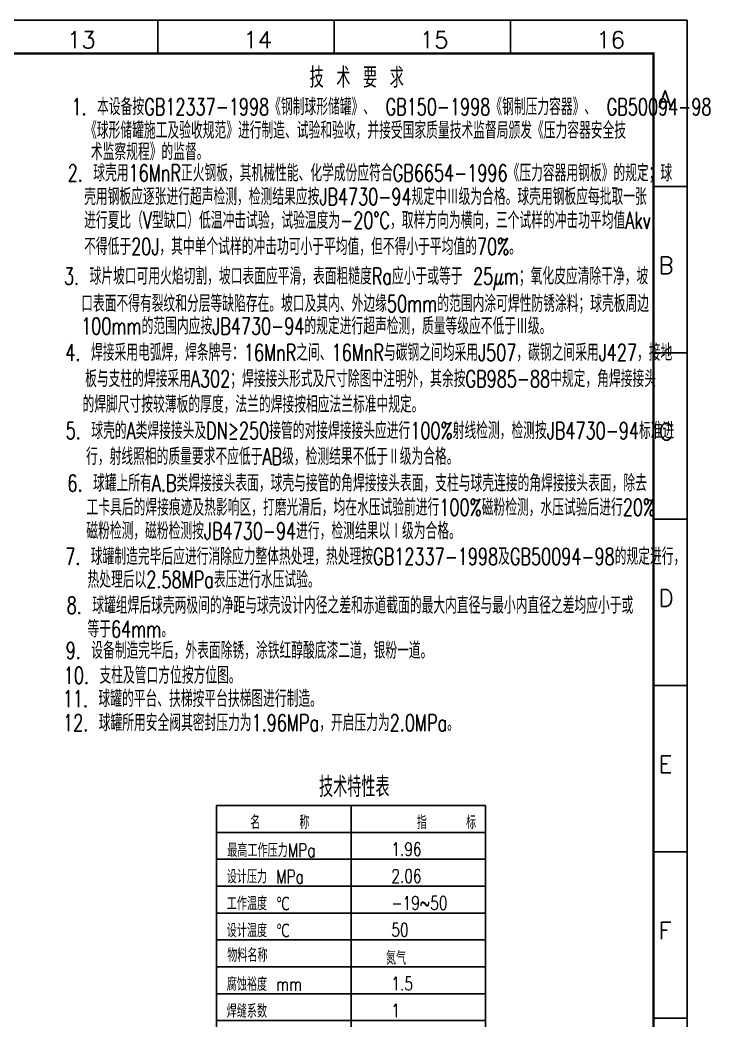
# Model space of a CAD drawing. Extents: x 2817 to 3664, y -393 to 201.
# Drawn here: x 3458.3 to 3663.6, y -96.5 to 201.4 of the extents above; entities that cross this region are included whole.
import ezdxf

# ---------------------------------------------------------------- set-up
doc = ezdxf.new("R2010")
doc.units = 0
doc.header["$MEASUREMENT"] = 0
doc.layers.get('0').update_dxf_attribs({"linetype": 'CONTINUOUS'})
for name, color, linetype in [('DIM', 5, 'CONTINUOUS'), ('TK', 5, 'CONTINUOUS'), ('TXT', 5, 'CONTINUOUS')]:
    doc.layers.add(name, color=color, linetype=linetype)
doc.styles.add('HZTXT', font='txt', dxfattribs={"width": 0.75, "bigfont": 'HZTXT'})

msp = doc.modelspace()

# ---------------------------------------------------------------- linework, layer by layer
for p, q in [((3516.7891, -32.3413), (3516.7891, -152.3413)), ((3596.7891, -32.3413), (3516.7891, -32.3413)), ((3596.7891, -152.3413), (3596.7891, -32.3413))]:
    msp.add_line(p, q)
at = {"layer": 'DIM'}
for p, q in [((3556.7891, -32.3413), (3556.7891, -152.3413)), ((3596.7891, -40.3413), (3516.7891, -40.3413)), ((3516.7891, -48.3413), (3596.7891, -48.3413)), ((3516.7891, -56.3413), (3596.7891, -56.3413)), ((3516.7891, -56.3413), (3596.7891, -56.3413)), ((3516.7891, -64.3413), (3596.7891, -64.3413)), ((3516.7891, -64.3413), (3596.7891, -64.3413)), ((3516.7891, -64.3413), (3596.7891, -64.3413)), ((3516.7891, -72.3413), (3596.7891, -72.3413)), ((3516.7891, -80.3413), (3596.7891, -80.3413)), ((3516.7891, -88.3413), (3596.7891, -88.3413)), ((3516.7891, -96.3413), (3596.7891, -96.3413))]:
    msp.add_line(p, q, dxfattribs=at)
at = {"layer": 'TK'}
for p, q in [((3499.2891, 191.3929), (3499.2891, 201.3929)), ((3551.7891, 191.3929), (3551.7891, 201.3929)), ((3604.2891, 191.3929), (3604.2891, 201.3929)), ((3656.7891, 191.3929), (3656.7891, 201.3929)), ((3646.7891, 151.8929), (3656.7891, 151.8929)), ((3646.7891, 102.3929), (3656.7891, 102.3929)), ((3646.7891, 52.8929), (3656.7891, 52.8929)), ((3646.7891, 3.3929), (3656.7891, 3.3929)), ((3646.7891, -46.1071), (3656.7891, -46.1071)), ((3646.7891, -95.6071), (3656.7891, -95.6071))]:
    msp.add_line(p, q, dxfattribs=at)
at = {"layer": 'TK', "color": 5}
msp.add_lwpolyline([(3656.7891, 201.3929), (2816.7891, 201.3929), (2816.7891, -392.6071), (3656.7891, -392.6071)], close=True, dxfattribs=at)
at = {"layer": 'TK', "color": 7, "const_width": 0.7}
msp.add_lwpolyline([(3646.7891, -382.6071), (3646.7891, 191.3929), (2841.7891, 191.3929), (2841.7891, -382.6071)], close=True, dxfattribs=at)

# ---------------------------------------------------------------- texts
at = {"layer": 'DIM', "style": 'HZTXT'}
for s, height, width, p in [('技术特性表', 6, 0.7, (3547.2655, -29.7996)), ('名    称           指    标', 4, 0.75, (3526.7891, -39.3413)), ('最高工作压力MPa', 4, 0.75, (3519.9639, -47.671)), ('1.96', 4, 0.75, (3568.7891, -47.3413)), ('设计压力 MPa', 4, 0.75, (3519.8066, -55.521)), ('2.06', 4, 0.75, (3568.7891, -55.3413)), ('工作温度 ℃', 4, 0.75, (3519.8066, -63.521)), ('-19~50', 4, 0.75, (3568.7891, -63.3413)), ('设计温度 ℃', 4, 0.75, (3519.8066, -71.521)), ('50', 4, 0.75, (3568.7891, -71.3413)), ('物料名称', 4, 0.75, (3519.9639, -78.871)), ('氮气', 4, 0.75, (3567.2114, -79.7211)), ('腐蚀裕度 mm', 4, 0.75, (3519.8066, -87.521)), ('1.5', 4, 0.75, (3568.7891, -87.3413)), ('焊缝系数', 4, 0.75, (3519.8066, -95.521)), ('1', 4, 0.75, (3568.7891, -95.3413))]:
    msp.add_text(s, height=height, dxfattribs=dict(at, width=width)).set_placement(p)
at = {"layer": 'TK', "style": 'HZTXT'}
for s, p in [('13', (3472.2394, 192.9978)), ('14', (3524.7394, 192.9978)), ('15', (3577.2394, 192.9978)), ('16', (3629.7394, 192.9978)), ('A', (3648.3163, 175.4034)), ('B', (3648.3163, 125.9034)), ('C', (3648.3163, 76.4034)), ('D', (3648.3163, 26.9034)), ('E', (3648.3163, -22.5966)), ('F', (3648.3163, -72.0966))]:
    msp.add_text(s, height=5, dxfattribs=at).set_placement(p)
at = {"layer": 'TXT', "style": 'HZTXT', "width": 0.7}
for s, height, p in [('技 术 要 求', 6, (3544.4672, 181.2486)), ('1. 本设备按GB12337-1998《钢制球形储罐》、 GB150-1998《钢制压力容器》、 GB50094-98', 5, (3473.6113, 173.0734)), ('《球形储罐施工及验收规范》进行制造、试验和验收，并接受国家质量技术监督局颁发《压力容器安全技', 5, (3477.6479, 166.0564)), (' 术监察规程》的监督。', 5, (3476.2554, 159.6681)), ('2. 球壳用16MnR正火钢板，其机械性能、化学成份应符合GB6654-1996《压力容器用钢板》的规定；球', 5, (3472.4613, 153.3741)), ('壳用钢板应逐张进行超声检测，检测结果应按JB4730-94规定中Ⅲ级为合格。球壳用钢板应每批取一张', 5, (3477.3624, 146.3218)), ('进行夏比（V型缺口）低温冲击试验，试验温度为-20%%DC，取样方向为横向，三个试样的冲击功平均值Akv', 5, (3477.3624, 139.2785)), ('不得低于20J，其中单个试样的冲击功可小于平均值，但不得小于平均值的70%。', 5, (3477.3624, 131.4737)), ('3. 球片坡口可用火焰切割，坡口表面应平滑，表面粗糙度Ra应小于或等于 25μm；氧化皮应清除干净，坡', 5, (3471.361, 122.6593)), ('口表面不得有裂纹和分层等缺陷存在。坡口及其内、外边缘50mm的范围内涂可焊性防锈涂料；球壳板周边', 5, (3476.477, 114.5048)), ('100mm的范围内应按JB4730-94的规定进行超声检测，质量等级应不低于Ⅲ级。', 5, (3476.477, 107.8192)), ('4. 焊接采用电弧焊，焊条牌号：16MnR之间、16MnR与碳钢之间均采用J507，碳钢之间采用J427，接地', 5, (3471.7847, 99.9612)), ('板与支柱的焊接采用A302；焊接接头形式及尺寸除图中注明外，其余按GB985-88中规定，角焊接接头', 5, (3477.6512, 92.1361)), ('的焊脚尺寸按较薄板的厚度，法兰的焊接按相应法兰标准中规定。', 5, (3476.8777, 84.5164)), ('5. 球壳的A类焊接接头及DN≥250接管的对接焊接接头应进行100%射线检测，检测按JB4730-94标准进', 5, (3471.8677, 76.7)), ('行，射线照相的质量要求不应低于AB级，检测结果不低于Ⅱ级为合格。', 5, (3477.9378, 68.9908)), ('6. 球罐上所有A.B类焊接接头表面，球壳与接管的角焊接接头表面，支柱与球壳连接的角焊接接头表面，除去', 5, (3472.3866, 61.0859)), ('工卡具后的焊接痕迹及热影响区，打磨光滑后，均在水压试验前进行100%磁粉检测，水压试验后进行20%', 5, (3478.0802, 53.865)), ('磁粉检测，磁粉检测按JB4730-94进行，检测结果以Ⅰ级为合格。', 5, (3478.0168, 46.8566)), ('7. 球罐制造完毕后应进行消除应力整体热处理，热处理按GB12337-1998及GB50094-98的规定进行，', 5, (3471.7387, 39.2509)), ('热处理后以2.58MPa表压进行水压试验。', 5, (3478.3699, 32.3917)), ('8. 球罐组焊后球壳两极间的净距与球壳设计内径之差和赤道截面的最大内直径与最小内直径之差均应小于或', 5, (3472.1741, 24.7172)), ('等于64mm。', 5, (3478.3699, 17.6445)), ('9. 设备制造完毕后，外表面除锈，涂铁红醇酸底漆二道，银粉一道。', 5, (3471.8799, 11.2861)), ('10. 支柱及管口方位按方位图。', 5, (3471.3026, 3.881)), ('11. 球罐的平台、扶梯按平台扶梯图进行制造。', 5, (3471.014, -3.0731)), ('12. 球罐所用安全阀其密封压力为1.96MPa，开启压力为2.0MPa。', 5, (3471.0845, -10.2352))]:
    msp.add_text(s, height=height, dxfattribs=at).set_placement(p)

doc.saveas('drawing.dxf')
